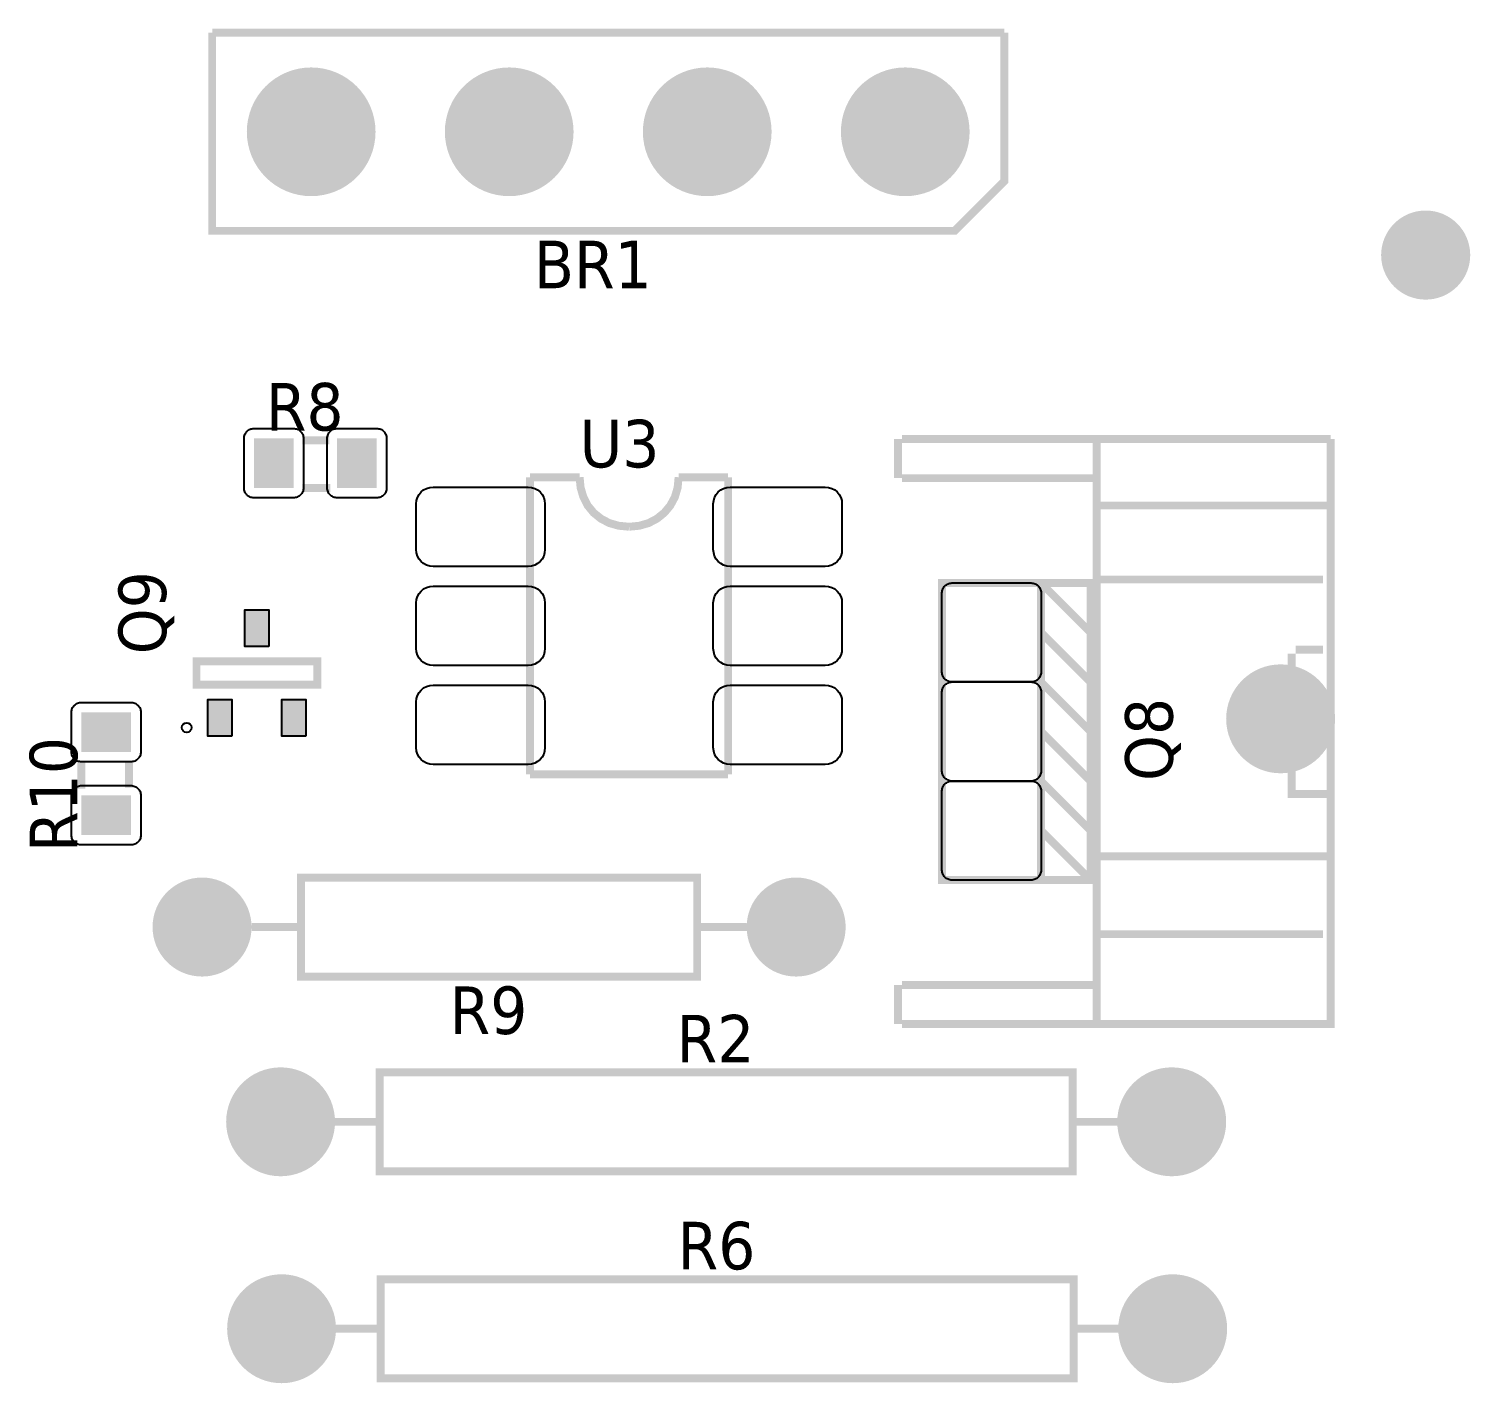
# Model space of a CAD drawing. Header units: millimetres. Extents: x 123.5 to 144.3, y 105.4 to 121.6.
# Drawn here: x 127.969 to 130.589, y 111.182 to 113.644 of the extents above; entities that cross this region are included whole.
import ezdxf

# ---------------------------------------------------------------- set-up
doc = ezdxf.new("R2010")
doc.units = ezdxf.units.MM
doc.layers.add('DESC', color=250, linetype='Continuous')
doc.styles.get("Standard").update_dxf_attribs({"font": 'tahoma.ttf'})

# ---------------------------------------------------------------- blocks, each defined once
blk = doc.blocks.new('RPAD')
blk.add_trace([(-0.5, -0.5), (-0.5, 0.5), (0.5, -0.5), (0.5, 0.5)])
blk = doc.blocks.new('EPAD')
at = {"const_width": 0.5}
blk.add_lwpolyline([(-0.25, 0, 1), (0.25, 0, 1)], format="xyb", close=True, dxfattribs=at)
blk = doc.blocks.new('PuenteH')
for points, const_width in [([(132.6222, 114.6351), (131.8222, 114.6351)], 0.008), ([(132.6222, 114.6351), (132.6222, 114.4851), (132.5722, 114.4351), (131.8222, 114.4351), (131.8222, 114.6351)], 0.008), ([(132.6222, 114.6351), (131.8222, 114.6351)], 0.008), ([(132.6222, 114.6351), (132.6222, 114.4851), (132.5722, 114.4351), (131.8222, 114.4351), (131.8222, 114.6351)], 0.008), ([(132.6222, 114.6351), (131.8222, 114.6351)], 0.008), ([(132.6222, 114.6351), (132.6222, 114.4851), (132.5722, 114.4351), (131.8222, 114.4351), (131.8222, 114.6351)], 0.008), ([(131.9134, 114.2234), (131.9404, 114.2234)], 0.008), ([(131.9134, 114.2234), (131.9404, 114.2234)], 0.008), ([(131.9134, 114.2234), (131.9404, 114.2234)], 0.008), ([(132.5148, 114.2247), (132.5148, 114.1853)], 0.008), ([(132.5148, 114.2247), (132.5148, 114.1853)], 0.008), ([(132.5148, 114.2247), (132.5148, 114.1853)], 0.008), ([(132.9518, 114.2247), (132.5188, 114.2247)], 0.008), ([(132.9518, 114.2247), (132.9518, 113.6341), (132.5188, 113.6341)], 0.008), ([(132.9518, 114.2247), (132.5188, 114.2247)], 0.008), ([(132.9518, 114.2247), (132.9518, 113.6341), (132.5188, 113.6341)], 0.008), ([(132.9518, 114.2247), (132.5188, 114.2247)], 0.008), ([(132.9518, 114.2247), (132.9518, 113.6341), (132.5188, 113.6341)], 0.008), ([(132.7156, 114.2247), (132.7156, 113.6381)], 0.008), ([(132.7156, 114.2247), (132.7156, 113.6381)], 0.008), ([(132.7156, 114.2247), (132.7156, 113.6381)], 0.008), ([(132.1433, 114.1862), (132.1933, 114.1862)], 0.008), ([(132.1433, 114.1862), (132.1433, 113.8862)], 0.008), ([(132.1433, 114.1862), (132.1933, 114.1862)], 0.008), ([(132.1433, 114.1862), (132.1433, 113.8862)], 0.008), ([(132.1433, 114.1862), (132.1933, 114.1862)], 0.008), ([(132.1433, 114.1862), (132.1433, 113.8862)], 0.008), ([(132.2433, 114.1362), (132.2329, 114.1372), (132.2233, 114.1399), (132.2148, 114.1444), (132.2075, 114.1503), (132.2015, 114.1576), (132.1971, 114.1662), (132.1943, 114.1757), (132.1933, 114.1862)], 0.008), ([(132.2433, 114.1362), (132.2329, 114.1372), (132.2233, 114.1399), (132.2148, 114.1444), (132.2075, 114.1503), (132.2015, 114.1576), (132.1971, 114.1662), (132.1943, 114.1757), (132.1933, 114.1862)], 0.008), ([(132.2433, 114.1362), (132.2329, 114.1372), (132.2233, 114.1399), (132.2148, 114.1444), (132.2075, 114.1503), (132.2015, 114.1576), (132.1971, 114.1662), (132.1943, 114.1757), (132.1933, 114.1862)], 0.008), ([(132.2433, 114.1362), (132.2535, 114.1372), (132.263, 114.1399), (132.2715, 114.1444), (132.2788, 114.1503), (132.2849, 114.1576), (132.2895, 114.1662), (132.2923, 114.1757), (132.2933, 114.1862)], 0.008), ([(132.2433, 114.1362), (132.2535, 114.1372), (132.263, 114.1399), (132.2715, 114.1444), (132.2788, 114.1503), (132.2849, 114.1576), (132.2895, 114.1662), (132.2923, 114.1757), (132.2933, 114.1862)], 0.008), ([(132.2433, 114.1362), (132.2535, 114.1372), (132.263, 114.1399), (132.2715, 114.1444), (132.2788, 114.1503), (132.2849, 114.1576), (132.2895, 114.1662), (132.2923, 114.1757), (132.2933, 114.1862)], 0.008), ([(132.2933, 114.1862), (132.3433, 114.1862)], 0.008), ([(132.2933, 114.1862), (132.3433, 114.1862)], 0.008), ([(132.2933, 114.1862), (132.3433, 114.1862)], 0.008), ([(132.3433, 114.1862), (132.3433, 113.8862)], 0.008), ([(132.3433, 114.1862), (132.3433, 113.8862)], 0.008), ([(132.3433, 114.1862), (132.3433, 113.8862)], 0.008), ([(132.5188, 114.1853), (132.7156, 114.1853)], 0.008), ([(132.5188, 114.1853), (132.7156, 114.1853)], 0.008), ([(132.5188, 114.1853), (132.7156, 114.1853)], 0.008), ([(131.9134, 114.1754), (131.9414, 114.1754)], 0.008), ([(131.9134, 114.1754), (131.9414, 114.1754)], 0.008), ([(131.9134, 114.1754), (131.9414, 114.1754)], 0.008), ([(132.9479, 114.1577), (132.7195, 114.1577)], 0.008), ([(132.9479, 114.1577), (132.7195, 114.1577)], 0.008), ([(132.9479, 114.1577), (132.7195, 114.1577)], 0.008), ([(132.944, 114.0829), (132.7156, 114.0829)], 0.008), ([(132.944, 114.0829), (132.7156, 114.0829)], 0.008), ([(132.944, 114.0829), (132.7156, 114.0829)], 0.008), ([(132.5593, 113.7794), (132.6593, 113.7794), (132.6593, 114.0794), (132.5593, 114.0794), (132.5593, 113.7794)], 0.008), ([(132.5593, 113.7794), (132.6593, 113.7794), (132.6593, 114.0794), (132.5593, 114.0794), (132.5593, 113.7794)], 0.008), ([(132.5593, 113.7794), (132.6593, 113.7794), (132.6593, 114.0794), (132.5593, 114.0794), (132.5593, 113.7794)], 0.008), ([(132.6593, 114.0794), (132.7093, 114.0794), (132.7093, 113.7794), (132.6593, 113.7794)], 0.008), ([(132.6593, 114.0794), (132.7093, 114.0294)], 0.008), ([(132.6593, 114.0794), (132.7093, 114.0794), (132.7093, 113.7794), (132.6593, 113.7794)], 0.008), ([(132.6593, 114.0794), (132.7093, 114.0294)], 0.008), ([(132.6593, 114.0794), (132.7093, 114.0794), (132.7093, 113.7794), (132.6593, 113.7794)], 0.008), ([(132.6593, 114.0794), (132.7093, 114.0294)], 0.008), ([(132.6593, 114.0294), (132.7093, 113.9794)], 0.008), ([(132.6593, 114.0294), (132.7093, 113.9794)], 0.008), ([(132.6593, 114.0294), (132.7093, 113.9794)], 0.008), ([(132.9125, 114.0081), (132.9125, 113.9727), (132.8692, 113.9727), (132.8692, 113.9097), (132.9085, 113.9097), (132.9125, 113.9097), (132.9125, 113.8664)], 0.008), ([(132.9125, 114.0081), (132.9125, 113.9727), (132.8692, 113.9727), (132.8692, 113.9097), (132.9085, 113.9097), (132.9125, 113.9097), (132.9125, 113.8664)], 0.008), ([(132.9125, 114.0081), (132.9125, 113.9727), (132.8692, 113.9727), (132.8692, 113.9097), (132.9085, 113.9097), (132.9125, 113.9097), (132.9125, 113.8664)], 0.008), ([(132.944, 114.0121), (132.9164, 114.0121)], 0.008), ([(132.944, 114.0121), (132.9164, 114.0121)], 0.008), ([(132.944, 114.0121), (132.9164, 114.0121)], 0.008), ([(131.9284, 113.9767), (131.9284, 114.0003), (131.8063, 114.0003), (131.8063, 113.9767), (131.9284, 113.9767)], 0.00787), ([(131.9284, 113.9767), (131.9284, 114.0003), (131.8063, 114.0003), (131.8063, 113.9767), (131.9284, 113.9767)], 0.00787), ([(131.9284, 113.9767), (131.9284, 114.0003), (131.8063, 114.0003), (131.8063, 113.9767), (131.9284, 113.9767)], 0.00787), ([(132.6593, 113.9794), (132.7093, 113.9294)], 0.008), ([(132.6593, 113.9794), (132.7093, 113.9294)], 0.008), ([(132.6593, 113.9794), (132.7093, 113.9294)], 0.008), ([(132.6593, 113.9294), (132.7093, 113.8794)], 0.008), ([(132.6593, 113.9294), (132.7093, 113.8794)], 0.008), ([(132.6593, 113.9294), (132.7093, 113.8794)], 0.008), ([(131.6901, 113.8998), (131.6901, 113.8718)], 0.008), ([(131.6901, 113.8998), (131.6901, 113.8718)], 0.008), ([(131.6901, 113.8998), (131.6901, 113.8718)], 0.008), ([(131.7381, 113.8998), (131.7381, 113.8728)], 0.008), ([(131.7381, 113.8998), (131.7381, 113.8728)], 0.008), ([(131.7381, 113.8998), (131.7381, 113.8728)], 0.008), ([(132.1433, 113.8862), (132.3433, 113.8862)], 0.008), ([(132.1433, 113.8862), (132.3433, 113.8862)], 0.008), ([(132.1433, 113.8862), (132.3433, 113.8862)], 0.008), ([(132.6593, 113.8794), (132.7093, 113.8294)], 0.008), ([(132.6593, 113.8794), (132.7093, 113.8294)], 0.008), ([(132.6593, 113.8794), (132.7093, 113.8294)], 0.008), ([(132.9085, 113.8664), (132.9479, 113.8664)], 0.008), ([(132.9085, 113.8664), (132.9479, 113.8664)], 0.008), ([(132.9085, 113.8664), (132.9479, 113.8664)], 0.008), ([(132.6593, 113.8294), (132.7093, 113.7794)], 0.008), ([(132.6593, 113.8294), (132.7093, 113.7794)], 0.008), ([(132.6593, 113.8294), (132.7093, 113.7794)], 0.008), ([(132.9479, 113.8034), (132.7156, 113.8034)], 0.008), ([(132.9479, 113.8034), (132.7156, 113.8034)], 0.008), ([(132.9479, 113.8034), (132.7156, 113.8034)], 0.008), ([(131.912, 113.6819), (132.312, 113.6819), (132.312, 113.7819), (131.912, 113.7819), (131.912, 113.6819)], 0.008), ([(131.912, 113.6819), (132.312, 113.6819), (132.312, 113.7819), (131.912, 113.7819), (131.912, 113.6819)], 0.008), ([(131.912, 113.6819), (132.312, 113.6819), (132.312, 113.7819), (131.912, 113.7819), (131.912, 113.6819)], 0.008), ([(131.912, 113.7319), (131.862, 113.7319)], 0.008), ([(131.912, 113.7319), (131.862, 113.7319)], 0.008), ([(131.912, 113.7319), (131.862, 113.7319)], 0.008), ([(132.362, 113.7319), (132.312, 113.7319)], 0.008), ([(132.362, 113.7319), (132.312, 113.7319)], 0.008), ([(132.362, 113.7319), (132.312, 113.7319)], 0.008), ([(132.944, 113.7247), (132.7156, 113.7247)], 0.008), ([(132.944, 113.7247), (132.7156, 113.7247)], 0.008), ([(132.944, 113.7247), (132.7156, 113.7247)], 0.008), ([(132.5148, 113.6735), (132.5148, 113.6341)], 0.008), ([(132.5148, 113.6735), (132.5148, 113.6341)], 0.008), ([(132.5148, 113.6735), (132.5148, 113.6341)], 0.008), ([(132.5188, 113.6735), (132.7156, 113.6735)], 0.008), ([(132.5188, 113.6735), (132.7156, 113.6735)], 0.008), ([(132.5188, 113.6735), (132.7156, 113.6735)], 0.008), ([(131.9913, 113.4852), (132.6913, 113.4852), (132.6913, 113.5852), (131.9913, 113.5852), (131.9913, 113.4852)], 0.008), ([(131.9913, 113.4852), (132.6913, 113.4852), (132.6913, 113.5852), (131.9913, 113.5852), (131.9913, 113.4852)], 0.008), ([(131.9913, 113.4852), (132.6913, 113.4852), (132.6913, 113.5852), (131.9913, 113.5852), (131.9913, 113.4852)], 0.008), ([(131.9413, 113.5352), (131.9913, 113.5352)], 0.008), ([(131.9413, 113.5352), (131.9913, 113.5352)], 0.008), ([(131.9413, 113.5352), (131.9913, 113.5352)], 0.008), ([(132.7413, 113.5352), (132.6913, 113.5352)], 0.008), ([(132.7413, 113.5352), (132.6913, 113.5352)], 0.008), ([(132.7413, 113.5352), (132.6913, 113.5352)], 0.008), ([(131.9923, 113.2762), (132.6923, 113.2762), (132.6923, 113.3762), (131.9923, 113.3762), (131.9923, 113.2762)], 0.008), ([(131.9923, 113.2762), (132.6923, 113.2762), (132.6923, 113.3762), (131.9923, 113.3762), (131.9923, 113.2762)], 0.008), ([(131.9923, 113.2762), (132.6923, 113.2762), (132.6923, 113.3762), (131.9923, 113.3762), (131.9923, 113.2762)], 0.008), ([(131.9423, 113.3262), (131.9923, 113.3262)], 0.008), ([(131.9423, 113.3262), (131.9923, 113.3262)], 0.008), ([(131.9423, 113.3262), (131.9923, 113.3262)], 0.008), ([(132.7423, 113.3262), (132.6923, 113.3262)], 0.008), ([(132.7423, 113.3262), (132.6923, 113.3262)], 0.008), ([(132.7423, 113.3262), (132.6923, 113.3262)], 0.008)]:
    blk.add_lwpolyline(points, dxfattribs=dict(const_width=const_width))
for points in [[(131.8644, 114.2354), (131.9044, 114.2354), (131.9055, 114.2354), (131.9065, 114.2352), (131.9074, 114.235), (131.9084, 114.2347), (131.9092, 114.2343), (131.9101, 114.2338), (131.9108, 114.2332), (131.9115, 114.2325), (131.9122, 114.2318), (131.9127, 114.2311), (131.9132, 114.2302), (131.9137, 114.2294), (131.914, 114.2284), (131.9142, 114.2275), (131.9144, 114.2265), (131.9144, 114.2254), (131.9144, 114.1754), (131.9144, 114.1744), (131.9142, 114.1734), (131.914, 114.1724), (131.9137, 114.1715), (131.9132, 114.1706), (131.9127, 114.1698), (131.9122, 114.169), (131.9115, 114.1683), (131.9108, 114.1677), (131.9101, 114.1671), (131.9092, 114.1666), (131.9084, 114.1662), (131.9074, 114.1659), (131.9065, 114.1656), (131.9055, 114.1655), (131.9044, 114.1654), (131.8644, 114.1654), (131.8634, 114.1655), (131.8624, 114.1656), (131.8614, 114.1659), (131.8605, 114.1662), (131.8596, 114.1666), (131.8588, 114.1671), (131.858, 114.1677), (131.8573, 114.1683), (131.8567, 114.169), (131.8561, 114.1698), (131.8556, 114.1706), (131.8552, 114.1715), (131.8549, 114.1724), (131.8546, 114.1734), (131.8545, 114.1744), (131.8544, 114.1754), (131.8544, 114.2254), (131.8545, 114.2265), (131.8546, 114.2275), (131.8549, 114.2284), (131.8552, 114.2294), (131.8556, 114.2302), (131.8561, 114.2311), (131.8567, 114.2318), (131.8573, 114.2325), (131.858, 114.2332), (131.8588, 114.2338), (131.8596, 114.2343), (131.8605, 114.2347), (131.8614, 114.235), (131.8624, 114.2352), (131.8634, 114.2354), (131.8644, 114.2354)], [(131.9484, 114.2354), (131.9884, 114.2354), (131.9895, 114.2354), (131.9905, 114.2352), (131.9914, 114.235), (131.9924, 114.2347), (131.9932, 114.2343), (131.9941, 114.2338), (131.9948, 114.2332), (131.9955, 114.2325), (131.9962, 114.2318), (131.9967, 114.2311), (131.9972, 114.2302), (131.9977, 114.2294), (131.998, 114.2284), (131.9982, 114.2275), (131.9984, 114.2265), (131.9984, 114.2254), (131.9984, 114.1754), (131.9984, 114.1744), (131.9982, 114.1734), (131.998, 114.1724), (131.9977, 114.1715), (131.9972, 114.1706), (131.9967, 114.1698), (131.9962, 114.169), (131.9955, 114.1683), (131.9948, 114.1677), (131.9941, 114.1671), (131.9932, 114.1666), (131.9924, 114.1662), (131.9914, 114.1659), (131.9905, 114.1656), (131.9895, 114.1655), (131.9884, 114.1654), (131.9484, 114.1654), (131.9474, 114.1655), (131.9464, 114.1656), (131.9454, 114.1659), (131.9445, 114.1662), (131.9436, 114.1666), (131.9428, 114.1671), (131.942, 114.1677), (131.9413, 114.1683), (131.9407, 114.169), (131.9401, 114.1698), (131.9396, 114.1706), (131.9392, 114.1715), (131.9389, 114.1724), (131.9386, 114.1734), (131.9385, 114.1744), (131.9384, 114.1754), (131.9384, 114.2254), (131.9385, 114.2265), (131.9386, 114.2275), (131.9389, 114.2284), (131.9392, 114.2294), (131.9396, 114.2302), (131.9401, 114.2311), (131.9407, 114.2318), (131.9413, 114.2325), (131.942, 114.2332), (131.9428, 114.2338), (131.9436, 114.2343), (131.9445, 114.2347), (131.9454, 114.235), (131.9464, 114.2352), (131.9474, 114.2354), (131.9484, 114.2354)], [(132.1583, 114.1592), (132.1583, 114.1132), (132.158, 114.1097), (132.157, 114.1065), (132.1555, 114.1036), (132.1534, 114.1011), (132.1509, 114.0991), (132.148, 114.0975), (132.1448, 114.0965), (132.1413, 114.0962), (132.0453, 114.0962), (132.0419, 114.0965), (132.0386, 114.0975), (132.0358, 114.0991), (132.0333, 114.1011), (132.0312, 114.1036), (132.0296, 114.1065), (132.0287, 114.1097), (132.0283, 114.1132), (132.0283, 114.1592), (132.0287, 114.1627), (132.0296, 114.1659), (132.0312, 114.1688), (132.0333, 114.1713), (132.0358, 114.1734), (132.0386, 114.1749), (132.0419, 114.1759), (132.0453, 114.1762), (132.1413, 114.1762), (132.1448, 114.1759), (132.148, 114.1749), (132.1509, 114.1734), (132.1534, 114.1713), (132.1555, 114.1688), (132.157, 114.1659), (132.158, 114.1627), (132.1583, 114.1592)], [(132.4583, 114.1592), (132.4583, 114.1132), (132.458, 114.1097), (132.457, 114.1065), (132.4555, 114.1036), (132.4534, 114.1011), (132.4509, 114.0991), (132.448, 114.0975), (132.4448, 114.0965), (132.4413, 114.0962), (132.3453, 114.0962), (132.3419, 114.0965), (132.3386, 114.0975), (132.3358, 114.0991), (132.3333, 114.1011), (132.3312, 114.1036), (132.3296, 114.1065), (132.3287, 114.1097), (132.3283, 114.1132), (132.3283, 114.1592), (132.3287, 114.1627), (132.3296, 114.1659), (132.3312, 114.1688), (132.3333, 114.1713), (132.3358, 114.1734), (132.3386, 114.1749), (132.3419, 114.1759), (132.3453, 114.1762), (132.4413, 114.1762), (132.4448, 114.1759), (132.448, 114.1749), (132.4509, 114.1734), (132.4534, 114.1713), (132.4555, 114.1688), (132.457, 114.1659), (132.458, 114.1627), (132.4583, 114.1592)], [(132.1583, 114.0592), (132.1583, 114.0132), (132.158, 114.0097), (132.157, 114.0065), (132.1555, 114.0036), (132.1534, 114.0011), (132.1509, 113.9991), (132.148, 113.9975), (132.1448, 113.9965), (132.1413, 113.9962), (132.0453, 113.9962), (132.0419, 113.9965), (132.0386, 113.9975), (132.0358, 113.9991), (132.0333, 114.0011), (132.0312, 114.0036), (132.0296, 114.0065), (132.0287, 114.0097), (132.0283, 114.0132), (132.0283, 114.0592), (132.0287, 114.0627), (132.0296, 114.0659), (132.0312, 114.0688), (132.0333, 114.0713), (132.0358, 114.0734), (132.0386, 114.0749), (132.0419, 114.0759), (132.0453, 114.0762), (132.1413, 114.0762), (132.1448, 114.0759), (132.148, 114.0749), (132.1509, 114.0734), (132.1534, 114.0713), (132.1555, 114.0688), (132.157, 114.0659), (132.158, 114.0627), (132.1583, 114.0592)], [(132.4583, 114.0592), (132.4583, 114.0132), (132.458, 114.0097), (132.457, 114.0065), (132.4555, 114.0036), (132.4534, 114.0011), (132.4509, 113.9991), (132.448, 113.9975), (132.4448, 113.9965), (132.4413, 113.9962), (132.3453, 113.9962), (132.3419, 113.9965), (132.3386, 113.9975), (132.3358, 113.9991), (132.3333, 114.0011), (132.3312, 114.0036), (132.3296, 114.0065), (132.3287, 114.0097), (132.3283, 114.0132), (132.3283, 114.0592), (132.3287, 114.0627), (132.3296, 114.0659), (132.3312, 114.0688), (132.3333, 114.0713), (132.3358, 114.0734), (132.3386, 114.0749), (132.3419, 114.0759), (132.3453, 114.0762), (132.4413, 114.0762), (132.4448, 114.0759), (132.448, 114.0749), (132.4509, 114.0734), (132.4534, 114.0713), (132.4555, 114.0688), (132.457, 114.0659), (132.458, 114.0627), (132.4583, 114.0592)], [(132.6593, 114.0694), (132.6593, 113.9894), (132.6593, 113.9884), (132.6591, 113.9874), (132.6589, 113.9864), (132.6586, 113.9855), (132.6581, 113.9846), (132.6577, 113.9838), (132.6571, 113.983), (132.6564, 113.9823), (132.6557, 113.9816), (132.655, 113.9811), (132.6541, 113.9806), (132.6533, 113.9802), (132.6523, 113.9798), (132.6514, 113.9796), (132.6504, 113.9794), (132.6493, 113.9794), (132.5693, 113.9794), (132.5683, 113.9794), (132.5673, 113.9796), (132.5663, 113.9798), (132.5654, 113.9802), (132.5645, 113.9806), (132.5637, 113.9811), (132.5629, 113.9816), (132.5622, 113.9823), (132.5616, 113.983), (132.561, 113.9838), (132.5605, 113.9846), (132.5601, 113.9855), (132.5598, 113.9864), (132.5595, 113.9874), (132.5594, 113.9884), (132.5593, 113.9894), (132.5593, 114.0694), (132.5594, 114.0704), (132.5595, 114.0714), (132.5598, 114.0724), (132.5601, 114.0733), (132.5605, 114.0742), (132.561, 114.075), (132.5616, 114.0758), (132.5622, 114.0765), (132.5629, 114.0771), (132.5637, 114.0777), (132.5645, 114.0782), (132.5654, 114.0786), (132.5663, 114.079), (132.5673, 114.0792), (132.5683, 114.0793), (132.5693, 114.0794), (132.6493, 114.0794), (132.6504, 114.0793), (132.6514, 114.0792), (132.6523, 114.079), (132.6533, 114.0786), (132.6541, 114.0782), (132.655, 114.0777), (132.6557, 114.0771), (132.6564, 114.0765), (132.6571, 114.0758), (132.6577, 114.075), (132.6581, 114.0742), (132.6586, 114.0733), (132.6589, 114.0724), (132.6591, 114.0714), (132.6593, 114.0704), (132.6593, 114.0694)], [(131.8793, 114.0153), (131.8553, 114.0153), (131.8553, 114.0523), (131.8793, 114.0523), (131.8793, 114.0153)], [(132.1583, 113.9592), (132.1583, 113.9132), (132.158, 113.9097), (132.157, 113.9065), (132.1555, 113.9036), (132.1534, 113.9011), (132.1509, 113.8991), (132.148, 113.8975), (132.1448, 113.8965), (132.1413, 113.8962), (132.0453, 113.8962), (132.0419, 113.8965), (132.0386, 113.8975), (132.0358, 113.8991), (132.0333, 113.9011), (132.0312, 113.9036), (132.0296, 113.9065), (132.0287, 113.9097), (132.0283, 113.9132), (132.0283, 113.9592), (132.0287, 113.9627), (132.0296, 113.9659), (132.0312, 113.9688), (132.0333, 113.9713), (132.0358, 113.9734), (132.0386, 113.9749), (132.0419, 113.9759), (132.0453, 113.9762), (132.1413, 113.9762), (132.1448, 113.9759), (132.148, 113.9749), (132.1509, 113.9734), (132.1534, 113.9713), (132.1555, 113.9688), (132.157, 113.9659), (132.158, 113.9627), (132.1583, 113.9592)], [(132.4583, 113.9592), (132.4583, 113.9132), (132.458, 113.9097), (132.457, 113.9065), (132.4555, 113.9036), (132.4534, 113.9011), (132.4509, 113.8991), (132.448, 113.8975), (132.4448, 113.8965), (132.4413, 113.8962), (132.3453, 113.8962), (132.3419, 113.8965), (132.3386, 113.8975), (132.3358, 113.8991), (132.3333, 113.9011), (132.3312, 113.9036), (132.3296, 113.9065), (132.3287, 113.9097), (132.3283, 113.9132), (132.3283, 113.9592), (132.3287, 113.9627), (132.3296, 113.9659), (132.3312, 113.9688), (132.3333, 113.9713), (132.3358, 113.9734), (132.3386, 113.9749), (132.3419, 113.9759), (132.3453, 113.9762), (132.4413, 113.9762), (132.4448, 113.9759), (132.448, 113.9749), (132.4509, 113.9734), (132.4534, 113.9713), (132.4555, 113.9688), (132.457, 113.9659), (132.458, 113.9627), (132.4583, 113.9592)], [(132.6593, 113.9694), (132.6593, 113.8894), (132.6593, 113.8884), (132.6591, 113.8874), (132.6589, 113.8864), (132.6586, 113.8855), (132.6581, 113.8846), (132.6577, 113.8838), (132.6571, 113.883), (132.6564, 113.8823), (132.6557, 113.8816), (132.655, 113.8811), (132.6541, 113.8806), (132.6533, 113.8802), (132.6523, 113.8798), (132.6514, 113.8796), (132.6504, 113.8794), (132.6493, 113.8794), (132.5693, 113.8794), (132.5683, 113.8794), (132.5673, 113.8796), (132.5663, 113.8798), (132.5654, 113.8802), (132.5645, 113.8806), (132.5637, 113.8811), (132.5629, 113.8816), (132.5622, 113.8823), (132.5616, 113.883), (132.561, 113.8838), (132.5605, 113.8846), (132.5601, 113.8855), (132.5598, 113.8864), (132.5595, 113.8874), (132.5594, 113.8884), (132.5593, 113.8894), (132.5593, 113.9694), (132.5594, 113.9704), (132.5595, 113.9714), (132.5598, 113.9724), (132.5601, 113.9733), (132.5605, 113.9742), (132.561, 113.975), (132.5616, 113.9758), (132.5622, 113.9765), (132.5629, 113.9771), (132.5637, 113.9777), (132.5645, 113.9782), (132.5654, 113.9786), (132.5663, 113.979), (132.5673, 113.9792), (132.5683, 113.9793), (132.5693, 113.9794), (132.6493, 113.9794), (132.6504, 113.9793), (132.6514, 113.9792), (132.6523, 113.979), (132.6533, 113.9786), (132.6541, 113.9782), (132.655, 113.9777), (132.6557, 113.9771), (132.6564, 113.9765), (132.6571, 113.9758), (132.6577, 113.975), (132.6581, 113.9742), (132.6586, 113.9733), (132.6589, 113.9724), (132.6591, 113.9714), (132.6593, 113.9704), (132.6593, 113.9694)], [(131.7501, 113.9488), (131.7501, 113.9088), (131.7501, 113.9077), (131.7499, 113.9067), (131.7497, 113.9058), (131.7494, 113.9048), (131.749, 113.904), (131.7485, 113.9031), (131.7479, 113.9024), (131.7472, 113.9017), (131.7465, 113.901), (131.7458, 113.9005), (131.745, 113.9), (131.7441, 113.8996), (131.7432, 113.8992), (131.7422, 113.899), (131.7412, 113.8988), (131.7401, 113.8988), (131.6901, 113.8988), (131.6891, 113.8988), (131.6881, 113.899), (131.6871, 113.8992), (131.6862, 113.8996), (131.6853, 113.9), (131.6845, 113.9005), (131.6837, 113.901), (131.683, 113.9017), (131.6824, 113.9024), (131.6818, 113.9031), (131.6813, 113.904), (131.6809, 113.9048), (131.6806, 113.9058), (131.6803, 113.9067), (131.6802, 113.9077), (131.6801, 113.9088), (131.6801, 113.9488), (131.6802, 113.9498), (131.6803, 113.9508), (131.6806, 113.9518), (131.6809, 113.9527), (131.6813, 113.9536), (131.6818, 113.9544), (131.6824, 113.9552), (131.683, 113.9559), (131.6837, 113.9565), (131.6845, 113.9571), (131.6853, 113.9576), (131.6862, 113.958), (131.6871, 113.9583), (131.6881, 113.9586), (131.6891, 113.9587), (131.6901, 113.9588), (131.7401, 113.9588), (131.7412, 113.9587), (131.7422, 113.9586), (131.7432, 113.9583), (131.7441, 113.958), (131.745, 113.9576), (131.7458, 113.9571), (131.7465, 113.9565), (131.7472, 113.9559), (131.7479, 113.9552), (131.7485, 113.9544), (131.749, 113.9536), (131.7494, 113.9527), (131.7497, 113.9518), (131.7499, 113.9508), (131.7501, 113.9498), (131.7501, 113.9488)], [(131.8419, 113.9247), (131.8179, 113.9247), (131.8179, 113.9617), (131.8419, 113.9617), (131.8419, 113.9247)], [(131.9167, 113.9247), (131.8927, 113.9247), (131.8927, 113.9617), (131.9167, 113.9617), (131.9167, 113.9247)], [(131.7501, 113.8648), (131.7501, 113.8248), (131.7501, 113.8237), (131.7499, 113.8227), (131.7497, 113.8218), (131.7494, 113.8208), (131.749, 113.82), (131.7485, 113.8191), (131.7479, 113.8184), (131.7472, 113.8177), (131.7465, 113.817), (131.7458, 113.8165), (131.745, 113.816), (131.7441, 113.8156), (131.7432, 113.8152), (131.7422, 113.815), (131.7412, 113.8148), (131.7401, 113.8148), (131.6901, 113.8148), (131.6891, 113.8148), (131.6881, 113.815), (131.6871, 113.8152), (131.6862, 113.8156), (131.6853, 113.816), (131.6845, 113.8165), (131.6837, 113.817), (131.683, 113.8177), (131.6824, 113.8184), (131.6818, 113.8191), (131.6813, 113.82), (131.6809, 113.8208), (131.6806, 113.8218), (131.6803, 113.8227), (131.6802, 113.8237), (131.6801, 113.8248), (131.6801, 113.8648), (131.6802, 113.8658), (131.6803, 113.8668), (131.6806, 113.8678), (131.6809, 113.8687), (131.6813, 113.8696), (131.6818, 113.8704), (131.6824, 113.8712), (131.683, 113.8719), (131.6837, 113.8725), (131.6845, 113.8731), (131.6853, 113.8736), (131.6862, 113.874), (131.6871, 113.8743), (131.6881, 113.8746), (131.6891, 113.8747), (131.6901, 113.8748), (131.7401, 113.8748), (131.7412, 113.8747), (131.7422, 113.8746), (131.7432, 113.8743), (131.7441, 113.874), (131.745, 113.8736), (131.7458, 113.8731), (131.7465, 113.8725), (131.7472, 113.8719), (131.7479, 113.8712), (131.7485, 113.8704), (131.749, 113.8696), (131.7494, 113.8687), (131.7497, 113.8678), (131.7499, 113.8668), (131.7501, 113.8658), (131.7501, 113.8648)], [(132.6593, 113.8694), (132.6593, 113.7894), (132.6593, 113.7884), (132.6591, 113.7874), (132.6589, 113.7864), (132.6586, 113.7855), (132.6581, 113.7846), (132.6577, 113.7838), (132.6571, 113.783), (132.6564, 113.7823), (132.6557, 113.7816), (132.655, 113.7811), (132.6541, 113.7806), (132.6533, 113.7802), (132.6523, 113.7798), (132.6514, 113.7796), (132.6504, 113.7794), (132.6493, 113.7794), (132.5693, 113.7794), (132.5683, 113.7794), (132.5673, 113.7796), (132.5663, 113.7798), (132.5654, 113.7802), (132.5645, 113.7806), (132.5637, 113.7811), (132.5629, 113.7816), (132.5622, 113.7823), (132.5616, 113.783), (132.561, 113.7838), (132.5605, 113.7846), (132.5601, 113.7855), (132.5598, 113.7864), (132.5595, 113.7874), (132.5594, 113.7884), (132.5593, 113.7894), (132.5593, 113.8694), (132.5594, 113.8704), (132.5595, 113.8714), (132.5598, 113.8724), (132.5601, 113.8733), (132.5605, 113.8742), (132.561, 113.875), (132.5616, 113.8758), (132.5622, 113.8765), (132.5629, 113.8771), (132.5637, 113.8777), (132.5645, 113.8782), (132.5654, 113.8786), (132.5663, 113.879), (132.5673, 113.8792), (132.5683, 113.8793), (132.5693, 113.8794), (132.6493, 113.8794), (132.6504, 113.8793), (132.6514, 113.8792), (132.6523, 113.879), (132.6533, 113.8786), (132.6541, 113.8782), (132.655, 113.8777), (132.6557, 113.8771), (132.6564, 113.8765), (132.6571, 113.8758), (132.6577, 113.875), (132.6581, 113.8742), (132.6586, 113.8733), (132.6589, 113.8724), (132.6591, 113.8714), (132.6593, 113.8704), (132.6593, 113.8694)]]:
    blk.add_lwpolyline(points, close=True)
blk.add_circle((131.7965, 113.9334), 0.00492)
blk.add_circle((131.7965, 113.9334), 0.00492)
blk.add_circle((131.7965, 113.9334), 0.00492)
for name, p, xscale, yscale in [('EPAD', (131.9222, 114.5351), 0.13, 0.13), ('EPAD', (132.1222, 114.5351), 0.13, 0.13), ('EPAD', (132.3222, 114.5351), 0.13, 0.13), ('EPAD', (132.5222, 114.5351), 0.13, 0.13), ('EPAD', (133.0478, 114.4106), 0.09, 0.09), ('RPAD', (131.8844, 114.2004), 0.04, 0.05), ('RPAD', (131.9684, 114.2004), 0.04, 0.05), ('EPAD', (132.9013, 113.9422), 0.11, 0.11), ('EPAD', (131.812, 113.7319), 0.1, 0.1), ('EPAD', (132.412, 113.7319), 0.1, 0.1), ('EPAD', (131.8913, 113.5352), 0.11, 0.11), ('EPAD', (132.7913, 113.5352), 0.11, 0.11), ('EPAD', (131.8923, 113.3262), 0.11, 0.11), ('EPAD', (132.7923, 113.3262), 0.11, 0.11)]:
    blk.add_blockref(name, p, dxfattribs=dict(xscale=xscale, yscale=yscale))
for p, xscale, yscale, rotation in [((131.8673, 114.0338), 0.024, 0.037, 180), ((131.8299, 113.9432), 0.024, 0.037, 180), ((131.9047, 113.9432), 0.024, 0.037, 180), ((131.7151, 113.9288), 0.04, 0.05, 270), ((131.7151, 113.8448), 0.04, 0.05, 270)]:
    blk.add_blockref('RPAD', p, dxfattribs=dict(xscale=xscale, yscale=yscale, rotation=rotation))
at = {"width": 1.041667}
for s, p in [('BR1', (132.1472, 114.3771)), ('BR1', (132.1472, 114.3771)), ('BR1', (132.1472, 114.3771)), ('R8', (131.8764, 114.2334)), ('R8', (131.8764, 114.2334)), ('R8', (131.8764, 114.2334)), ('U3', (132.1933, 114.1962)), ('U3', (132.1933, 114.1962)), ('U3', (132.1933, 114.1962)), ('R9', (132.062, 113.6239)), ('R9', (132.062, 113.6239)), ('R9', (132.062, 113.6239)), ('R2', (132.2913, 113.5952)), ('R2', (132.2913, 113.5952)), ('R2', (132.2913, 113.5952)), ('R6', (132.2923, 113.3862)), ('R6', (132.2923, 113.3862)), ('R6', (132.2923, 113.3862))]:
    blk.add_text(s, height=0.048, dxfattribs=at).set_placement(p)
for s, p in [('Q9', (131.7756, 114.0074)), ('Q9', (131.7756, 114.0074)), ('Q9', (131.7756, 114.0074)), ('Q8', (132.7923, 113.8794)), ('Q8', (132.7923, 113.8794)), ('Q8', (132.7923, 113.8794)), ('R10', (131.6859, 113.8078)), ('R10', (131.6859, 113.8078)), ('R10', (131.6859, 113.8078))]:
    blk.add_text(s, height=0.048, rotation=90, dxfattribs=at).set_placement(p)

msp = doc.modelspace()

# ---------------------------------------------------------------- block references
at = {"layer": 'DESC', "xscale": 1.8, "yscale": 1.8, "zscale": 1.8}
msp.add_blockref('PuenteH', (-108.9777, -92.7063), dxfattribs=at)

doc.saveas('drawing.dxf')
